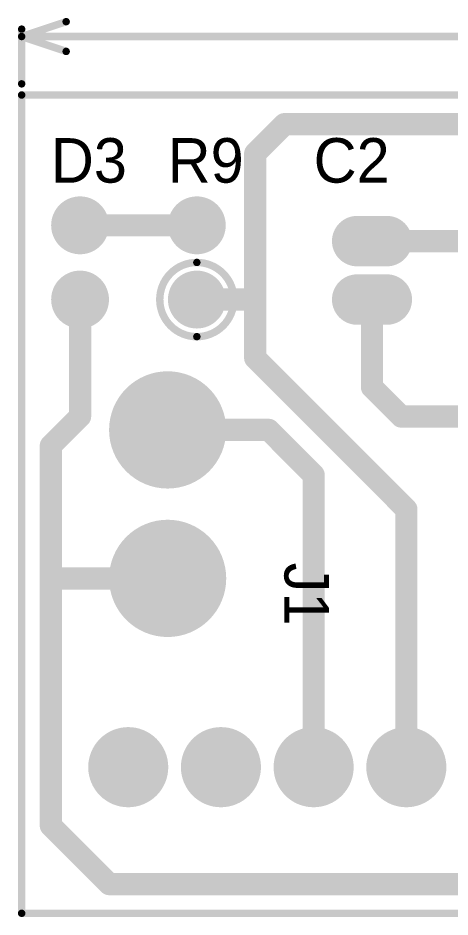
# Model space of a CAD drawing. Header units: millimetres. Extents: x 9.9 to 70.9, y 5.9 to 36.6.
# Drawn here: x 9.87 to 24.67, y 5.87 to 36.63 of the extents above; entities that cross this region are included whole.
import ezdxf

# ---------------------------------------------------------------- set-up
doc = ezdxf.new("R2010")
doc.units = ezdxf.units.MM
for name, color, linetype in [('BottomLayer', 5, 'Continuous'), ('BottomSolder', 6, 'Continuous'), ('Mechanical1', 6, 'Continuous'), ('MultiLayer', 9, 'Continuous'), ('PadHoleLayer', 156, 'Continuous'), ('TopLayer', 1, 'Continuous'), ('TopOverlay', 2, 'Continuous'), ('TopSolder', 216, 'Continuous')]:
    doc.layers.add(name, color=color, linetype=linetype)

# ---------------------------------------------------------------- blocks, each defined once
blk = doc.blocks.new('CAP_ELEC_5X11X2MM_2')
at = {"layer": 'BottomLayer', "const_width": 1.524}
for points in [[(-1.00000054, 0.508), (-1.00000054, -0.508)], [(1.00000054, 0.508), (1.00000054, -0.508)]]:
    blk.add_lwpolyline(points, dxfattribs=at)
at = {"layer": 'BottomLayer', "const_width": 0.762}
for points in [[(-1.38100054, 0.508, 1), (-0.6190005399999999, 0.508, 1)], [(0.6190005399999999, 0.508, 1), (1.38100054, 0.508, 1)], [(-1.38100054, -0.508, 1), (-0.6190005399999999, -0.508, 1)], [(0.6190005399999999, -0.508, 1), (1.38100054, -0.508, 1)]]:
    blk.add_lwpolyline(points, format="xyb", close=True, dxfattribs=at)
at = {"layer": 'BottomSolder', "const_width": 1.7272}
for points in [[(-1.00000054, 0.508), (-1.00000054, -0.508)], [(1.00000054, 0.508), (1.00000054, -0.508)]]:
    blk.add_lwpolyline(points, dxfattribs=at)
at = {"layer": 'BottomSolder', "const_width": 0.8635999999999999}
for points in [[(-1.43180054, 0.508, 1), (-0.56820054, 0.508, 1)], [(0.56820054, 0.508, 1), (1.43180054, 0.508, 1)], [(-1.43180054, -0.508, 1), (-0.56820054, -0.508, 1)], [(0.56820054, -0.508, 1), (1.43180054, -0.508, 1)]]:
    blk.add_lwpolyline(points, format="xyb", close=True, dxfattribs=at)
at = {"layer": 'MultiLayer', "const_width": 1.524}
for points in [[(-1.00000054, 0.508), (-1.00000054, -0.508)], [(1.00000054, 0.508), (1.00000054, -0.508)]]:
    blk.add_lwpolyline(points, dxfattribs=at)
at = {"layer": 'MultiLayer', "const_width": 0.762}
for points in [[(-1.38100054, 0.508, 1), (-0.6190005399999999, 0.508, 1)], [(0.6190005399999999, 0.508, 1), (1.38100054, 0.508, 1)], [(-1.38100054, -0.508, 1), (-0.6190005399999999, -0.508, 1)], [(0.6190005399999999, -0.508, 1), (1.38100054, -0.508, 1)]]:
    blk.add_lwpolyline(points, format="xyb", close=True, dxfattribs=at)
at = {"layer": 'PadHoleLayer', "const_width": 0.3499993}
for points in [[(-1.17500146, 0, 1), (-0.8249996199999999, 0, 1)], [(0.8249996199999999, 0, 1), (1.17500146, 0, 1)]]:
    blk.add_lwpolyline(points, format="xyb", close=True, dxfattribs=at)
at = {"layer": 'TopLayer', "const_width": 1.524}
for points in [[(-1.00000054, 0.508), (-1.00000054, -0.508)], [(1.00000054, 0.508), (1.00000054, -0.508)]]:
    blk.add_lwpolyline(points, dxfattribs=at)
at = {"layer": 'TopLayer', "const_width": 0.762}
for points in [[(-1.38100054, 0.508, 1), (-0.6190005399999999, 0.508, 1)], [(0.6190005399999999, 0.508, 1), (1.38100054, 0.508, 1)], [(-1.38100054, -0.508, 1), (-0.6190005399999999, -0.508, 1)], [(0.6190005399999999, -0.508, 1), (1.38100054, -0.508, 1)]]:
    blk.add_lwpolyline(points, format="xyb", close=True, dxfattribs=at)
at = {"layer": 'TopSolder', "const_width": 1.7272}
for points in [[(-1.00000054, 0.508), (-1.00000054, -0.508)], [(1.00000054, 0.508), (1.00000054, -0.508)]]:
    blk.add_lwpolyline(points, dxfattribs=at)
at = {"layer": 'TopSolder', "const_width": 0.8635999999999999}
for points in [[(-1.43180054, 0.508, 1), (-0.56820054, 0.508, 1)], [(0.56820054, 0.508, 1), (1.43180054, 0.508, 1)], [(-1.43180054, -0.508, 1), (-0.56820054, -0.508, 1)], [(0.56820054, -0.508, 1), (1.43180054, -0.508, 1)]]:
    blk.add_lwpolyline(points, format="xyb", close=True, dxfattribs=at)
blk = doc.blocks.new('BLOCK_TERMINAL_2_7')
at = {"layer": 'BottomLayer', "const_width": 1.905}
for points in [[(-0.9524999999999999, 2.54, 1), (0.9524999999999999, 2.54, 1)], [(-0.9524999999999999, -2.54, 1), (0.9524999999999999, -2.54, 1)]]:
    blk.add_lwpolyline(points, format="xyb", close=True, dxfattribs=at)
at = {"layer": 'BottomSolder', "const_width": 2.0066}
for points in [[(-1.0033, 2.54, 1), (1.0033, 2.54, 1)], [(-1.0033, -2.54, 1), (1.0033, -2.54, 1)]]:
    blk.add_lwpolyline(points, format="xyb", close=True, dxfattribs=at)
at = {"layer": 'MultiLayer', "const_width": 1.905}
for points in [[(-0.9524999999999999, 2.54, 1), (0.9524999999999999, 2.54, 1)], [(-0.9524999999999999, -2.54, 1), (0.9524999999999999, -2.54, 1)]]:
    blk.add_lwpolyline(points, format="xyb", close=True, dxfattribs=at)
at = {"layer": 'PadHoleLayer', "const_width": 0.499999}
for points in [[(-0.2499995, 2.54, 1), (0.2499995, 2.54, 1)], [(-0.2499995, -2.54, 1), (0.2499995, -2.54, 1)]]:
    blk.add_lwpolyline(points, format="xyb", close=True, dxfattribs=at)
at = {"layer": 'TopLayer', "const_width": 1.905}
for points in [[(-0.9524999999999999, 2.54, 1), (0.9524999999999999, 2.54, 1)], [(-0.9524999999999999, -2.54, 1), (0.9524999999999999, -2.54, 1)]]:
    blk.add_lwpolyline(points, format="xyb", close=True, dxfattribs=at)
at = {"layer": 'TopSolder', "const_width": 2.0066}
for points in [[(-1.0033, 2.54, 1), (1.0033, 2.54, 1)], [(-1.0033, -2.54, 1), (1.0033, -2.54, 1)]]:
    blk.add_lwpolyline(points, format="xyb", close=True, dxfattribs=at)
blk = doc.blocks.new('SWITCH_20')
at = {"layer": 'BottomLayer', "const_width": 1.27}
for points in [[(-6.984999999999999, 0, 1), (-5.715, 0, 1)], [(-3.81, 0, 1), (-2.54, 0, 1)], [(-0.635, 0, 1), (0.635, 0, 1)], [(2.54, 0, 1), (3.81, 0, 1)], [(5.715, 0, 1), (6.984999999999999, 0, 1)]]:
    blk.add_lwpolyline(points, format="xyb", close=True, dxfattribs=at)
at = {"layer": 'BottomSolder', "const_width": 1.3716}
for points in [[(-7.035799999999999, 0, 1), (-5.6642, 0, 1)], [(-3.8608, 0, 1), (-2.4892, 0, 1)], [(-0.6858, 0, 1), (0.6858, 0, 1)], [(2.4892, 0, 1), (3.8608, 0, 1)], [(5.6642, 0, 1), (7.035799999999999, 0, 1)]]:
    blk.add_lwpolyline(points, format="xyb", close=True, dxfattribs=at)
at = {"layer": 'MultiLayer', "const_width": 1.27}
for points in [[(-6.984999999999999, 0, 1), (-5.715, 0, 1)], [(-3.81, 0, 1), (-2.54, 0, 1)], [(-0.635, 0, 1), (0.635, 0, 1)], [(2.54, 0, 1), (3.81, 0, 1)], [(5.715, 0, 1), (6.984999999999999, 0, 1)]]:
    blk.add_lwpolyline(points, format="xyb", close=True, dxfattribs=at)
at = {"layer": 'PadHoleLayer'}
for points, const_width in [([(-6.72500052, 0, 1), (-5.974999479999999, 0, 1)], 0.7499985), ([(5.974999479999999, 0, 1), (6.72500052, 0, 1)], 0.7499985), ([(-3.4249995, 0, 1), (-2.9250005, 0, 1)], 0.499999), ([(-0.2499995, 0, 1), (0.2499995, 0, 1)], 0.499999), ([(2.9250005, 0, 1), (3.4249995, 0, 1)], 0.499999)]:
    blk.add_lwpolyline(points, format="xyb", close=True, dxfattribs=dict(at, const_width=const_width))
at = {"layer": 'TopLayer', "const_width": 1.27}
for points in [[(-6.984999999999999, 0, 1), (-5.715, 0, 1)], [(-3.81, 0, 1), (-2.54, 0, 1)], [(-0.635, 0, 1), (0.635, 0, 1)], [(2.54, 0, 1), (3.81, 0, 1)], [(5.715, 0, 1), (6.984999999999999, 0, 1)]]:
    blk.add_lwpolyline(points, format="xyb", close=True, dxfattribs=at)
at = {"layer": 'TopSolder', "const_width": 1.3716}
for points in [[(-7.035799999999999, 0, 1), (-5.6642, 0, 1)], [(-3.8608, 0, 1), (-2.4892, 0, 1)], [(-0.6858, 0, 1), (0.6858, 0, 1)], [(2.4892, 0, 1), (3.8608, 0, 1)], [(5.6642, 0, 1), (7.035799999999999, 0, 1)]]:
    blk.add_lwpolyline(points, format="xyb", close=True, dxfattribs=at)
blk = doc.blocks.new('LED_3MM_RED_23')
at = {"layer": 'BottomLayer', "const_width": 0.8889999999999999}
for points in [[(-1.71458128, -8.128e-05, 1), (-0.82558128, -8.128e-05, 1)], [(0.8254999999999999, 0, 1), (1.7145, 0, 1)]]:
    blk.add_lwpolyline(points, format="xyb", close=True, dxfattribs=at)
at = {"layer": 'BottomSolder', "const_width": 0.9905999999999999}
for points in [[(-1.76538128, -8.128e-05, 1), (-0.7747812799999999, -8.128e-05, 1)], [(0.7746999999999999, 0, 1), (1.7653, 0, 1)]]:
    blk.add_lwpolyline(points, format="xyb", close=True, dxfattribs=at)
at = {"layer": 'MultiLayer', "const_width": 0.8889999999999999}
for points in [[(-1.71458128, -8.128e-05, 1), (-0.82558128, -8.128e-05, 1)], [(0.8254999999999999, 0, 1), (1.7145, 0, 1)]]:
    blk.add_lwpolyline(points, format="xyb", close=True, dxfattribs=at)
at = {"layer": 'PadHoleLayer', "const_width": 0.3999992}
for points in [[(-1.47008088, -8.128e-05, 1), (-1.07008168, -8.128e-05, 1)], [(1.0700004, 0, 1), (1.4699996, 0, 1)]]:
    blk.add_lwpolyline(points, format="xyb", close=True, dxfattribs=at)
at = {"layer": 'TopLayer', "const_width": 0.8889999999999999}
for points in [[(-1.71458128, -8.128e-05, 1), (-0.82558128, -8.128e-05, 1)], [(0.8254999999999999, 0, 1), (1.7145, 0, 1)]]:
    blk.add_lwpolyline(points, format="xyb", close=True, dxfattribs=at)
at = {"layer": 'TopSolder', "const_width": 0.9905999999999999}
for points in [[(-1.76538128, -8.128e-05, 1), (-0.7747812799999999, -8.128e-05, 1)], [(0.7746999999999999, 0, 1), (1.7653, 0, 1)]]:
    blk.add_lwpolyline(points, format="xyb", close=True, dxfattribs=at)
blk = doc.blocks.new('RES_VERTICAL_24')
at = {"layer": 'BottomLayer', "const_width": 0.8889999999999999}
for points in [[(-1.7145, 0, 1), (-0.8254999999999999, 0, 1)], [(0.8254999999999999, 0, 1), (1.7145, 0, 1)]]:
    blk.add_lwpolyline(points, format="xyb", close=True, dxfattribs=at)
at = {"layer": 'BottomSolder', "const_width": 0.9905999999999999}
for points in [[(-1.7653, 0, 1), (-0.7746999999999999, 0, 1)], [(0.7746999999999999, 0, 1), (1.7653, 0, 1)]]:
    blk.add_lwpolyline(points, format="xyb", close=True, dxfattribs=at)
at = {"layer": 'MultiLayer', "const_width": 0.8889999999999999}
for points in [[(-1.7145, 0, 1), (-0.8254999999999999, 0, 1)], [(0.8254999999999999, 0, 1), (1.7145, 0, 1)]]:
    blk.add_lwpolyline(points, format="xyb", close=True, dxfattribs=at)
at = {"layer": 'PadHoleLayer', "const_width": 0.3999992}
for points in [[(-1.4699996, 0, 1), (-1.0700004, 0, 1)], [(1.0700004, 0, 1), (1.4699996, 0, 1)]]:
    blk.add_lwpolyline(points, format="xyb", close=True, dxfattribs=at)
at = {"layer": 'TopLayer', "const_width": 0.8889999999999999}
for points in [[(-1.7145, 0, 1), (-0.8254999999999999, 0, 1)], [(0.8254999999999999, 0, 1), (1.7145, 0, 1)]]:
    blk.add_lwpolyline(points, format="xyb", close=True, dxfattribs=at)
at = {"layer": 'TopOverlay'}
for points, const_width in [([(2.54, 0, 1), (0, 0, 1)], 0.254), ([(-0.0635, 0, 1), (0.0635, 0, 1)], 0.127), ([(2.4765, 0, 1), (2.6035, 0, 1)], 0.127)]:
    blk.add_lwpolyline(points, format="xyb", close=True, dxfattribs=dict(at, const_width=const_width))
at = {"layer": 'TopSolder', "const_width": 0.9905999999999999}
for points in [[(-1.7653, 0, 1), (-0.7746999999999999, 0, 1)], [(0.7746999999999999, 0, 1), (1.7653, 0, 1)]]:
    blk.add_lwpolyline(points, format="xyb", close=True, dxfattribs=at)

msp = doc.modelspace()

# ---------------------------------------------------------------- linework, layer by layer
at = {"layer": 'BottomLayer', "const_width": 0.762}
for points in [[(17.99999956, 31.9999995), (19.0000001, 33.00000004)], [(19.0000001, 33.00000004), (30.46000004, 33.00000004)], [(17.99999956, 26.99999934), (17.99999956, 31.9999995)], [(11.99991758, 29.54008062), (15.99991974, 29.54008062)], [(15.99991974, 29.54008062), (16.00000102, 29.53999934)], [(22.00000172, 29.00000042), (25.9999988, 29.00000042)], [(11.99999886, 22.99999718), (11.99999886, 26.99999934)], [(16.00000102, 26.99999934), (17.99999956, 26.99999934)], [(17.99999956, 25.0000008), (17.99999956, 26.99999934)], [(22.00000172, 23.99999772), (22.00000172, 26.99999934)], [(17.99999956, 25.0000008), (23.17500064, 19.82499972)], [(22.00000172, 23.99999772), (22.99999972, 22.99999972)], [(11.00000086, 21.99999918), (11.99999886, 22.99999718)], [(22.99999972, 22.99999972), (25.9999988, 22.99999972)], [(15.00000048, 22.54000064), (18.46000118, 22.54000064)], [(18.46000118, 22.54000064), (20.00000064, 21.00000118)], [(11.00000086, 17.46000064), (11.00000086, 21.99999918)], [(20.00000064, 11.00000086), (20.00000064, 21.00000118)], [(23.17500064, 11.00000086), (23.17500064, 19.82499972)], [(11.00000086, 17.46000064), (15.00000048, 17.46000064)], [(11.00000086, 8.99999978), (11.00000086, 17.46000064)], [(11.00000086, 8.99999978), (12.9999994, 7.00000124)], [(12.9999994, 7.00000124), (29.84000128, 7.00000124)]]:
    msp.add_lwpolyline(points, dxfattribs=at)
at = {"layer": 'BottomLayer', "const_width": 0.381}
for points in [[(18.8095001, 33.00000004, 1), (19.1905001, 33.00000004, 1)], [(18.8095001, 33.00000004, 1), (19.1905001, 33.00000004, 1)], [(17.80949956, 31.9999995, 1), (18.19049956, 31.9999995, 1)], [(17.80949956, 31.9999995, 1), (18.19049956, 31.9999995, 1)], [(11.80941758, 29.54008062, 1), (12.19041758, 29.54008062, 1)], [(15.80941974, 29.54008062, 1), (16.19041974, 29.54008062, 1)], [(15.80941974, 29.54008062, 1), (16.19041974, 29.54008062, 1)], [(15.80950102, 29.53999934, 1), (16.19050102, 29.53999934, 1)], [(21.80950172, 29.00000042, 1), (22.19050172, 29.00000042, 1)], [(11.80949886, 26.99999934, 1), (12.19049886, 26.99999934, 1)], [(15.80950102, 26.99999934, 1), (16.19050102, 26.99999934, 1)], [(17.80949956, 26.99999934, 1), (18.19049956, 26.99999934, 1)], [(17.80949956, 26.99999934, 1), (18.19049956, 26.99999934, 1)], [(17.80949956, 26.99999934, 1), (18.19049956, 26.99999934, 1)], [(21.80950172, 26.99999934, 1), (22.19050172, 26.99999934, 1)], [(17.80949956, 25.0000008, 1), (18.19049956, 25.0000008, 1)], [(17.80949956, 25.0000008, 1), (18.19049956, 25.0000008, 1)], [(21.80950172, 23.99999772, 1), (22.19050172, 23.99999772, 1)], [(21.80950172, 23.99999772, 1), (22.19050172, 23.99999772, 1)], [(11.80949886, 22.99999718, 1), (12.19049886, 22.99999718, 1)], [(11.80949886, 22.99999718, 1), (12.19049886, 22.99999718, 1)], [(22.80949972, 22.99999972, 1), (23.19049972, 22.99999972, 1)], [(22.80949972, 22.99999972, 1), (23.19049972, 22.99999972, 1)], [(14.80950048, 22.54000064, 1), (15.19050048, 22.54000064, 1)], [(18.26950118, 22.54000064, 1), (18.65050118, 22.54000064, 1)], [(18.26950118, 22.54000064, 1), (18.65050118, 22.54000064, 1)], [(10.80950086, 21.99999918, 1), (11.19050086, 21.99999918, 1)], [(10.80950086, 21.99999918, 1), (11.19050086, 21.99999918, 1)], [(19.80950064, 21.00000118, 1), (20.19050064, 21.00000118, 1)], [(19.80950064, 21.00000118, 1), (20.19050064, 21.00000118, 1)], [(22.98450064, 19.82499972, 1), (23.36550064, 19.82499972, 1)], [(22.98450064, 19.82499972, 1), (23.36550064, 19.82499972, 1)], [(10.80950086, 17.46000064, 1), (11.19050086, 17.46000064, 1)], [(10.80950086, 17.46000064, 1), (11.19050086, 17.46000064, 1)], [(10.80950086, 17.46000064, 1), (11.19050086, 17.46000064, 1)], [(14.80950048, 17.46000064, 1), (15.19050048, 17.46000064, 1)], [(19.80950064, 11.00000086, 1), (20.19050064, 11.00000086, 1)], [(22.98450064, 11.00000086, 1), (23.36550064, 11.00000086, 1)], [(10.80950086, 8.99999978, 1), (11.19050086, 8.99999978, 1)], [(10.80950086, 8.99999978, 1), (11.19050086, 8.99999978, 1)], [(12.8094994, 7.00000124, 1), (13.1904994, 7.00000124, 1)], [(12.8094994, 7.00000124, 1), (13.1904994, 7.00000124, 1)]]:
    msp.add_lwpolyline(points, format="xyb", close=True, dxfattribs=at)
at = {"layer": 'Mechanical1', "const_width": 0.254}
for points in [[(10.00000032, 6.000000699999999), (10.00000032, 34.00000058)], [(10.00000032, 34.00000058), (68.00000116, 34.00000058)], [(10.00000032, 6.000000699999999), (68.00000116, 6.000000699999999)]]:
    msp.add_lwpolyline(points, dxfattribs=at)
at = {"layer": 'Mechanical1', "const_width": 0.127}
for points in [[(9.936500319999999, 34.00000058, 1), (10.06350032, 34.00000058, 1)], [(9.936500319999999, 34.00000058, 1), (10.06350032, 34.00000058, 1)], [(9.936500319999999, 6.000000699999999, 1), (10.06350032, 6.000000699999999, 1)], [(9.936500319999999, 6.000000699999999, 1), (10.06350032, 6.000000699999999, 1)]]:
    msp.add_lwpolyline(points, format="xyb", close=True, dxfattribs=at)
at = {"layer": 'TopOverlay', "const_width": 0.254}
for points in [[(10.00000032, 35.99999912), (11.52400032, 36.50799912)], [(10.00000032, 34.38100058), (10.00000032, 36.25399912)], [(10.00000032, 35.99999912), (36.91760968, 35.99999912)], [(10.00000032, 35.99999912), (11.52400032, 35.49199912)]]:
    msp.add_lwpolyline(points, dxfattribs=at)
at = {"layer": 'TopOverlay', "const_width": 0.127}
for points in [[(11.46050032, 36.50799912, 1), (11.58750032, 36.50799912, 1)], [(9.936500319999999, 36.25399912, 1), (10.06350032, 36.25399912, 1)], [(9.936500319999999, 35.99999912, 1), (10.06350032, 35.99999912, 1)], [(9.936500319999999, 35.99999912, 1), (10.06350032, 35.99999912, 1)], [(9.936500319999999, 35.99999912, 1), (10.06350032, 35.99999912, 1)], [(11.46050032, 35.49199912, 1), (11.58750032, 35.49199912, 1)], [(9.936500319999999, 34.38100058, 1), (10.06350032, 34.38100058, 1)]]:
    msp.add_lwpolyline(points, format="xyb", close=True, dxfattribs=at)

# ---------------------------------------------------------------- block references
for name, p, rotation in [('LED_3MM_RED_23', (11.99999886, 28.26999934), 270), ('RES_VERTICAL_24', (16.00000102, 28.26999934), 270), ('CAP_ELEC_5X11X2MM_2', (22.00000172, 27.99999988), 270), ('SWITCH_20', (20.00000064, 11.00000086), 180)]:
    msp.add_blockref(name, p, dxfattribs=dict(rotation=rotation))
msp.add_blockref('BLOCK_TERMINAL_2_7', (15.00000048, 20.00000064))

# ---------------------------------------------------------------- texts
at = {"layer": 'TopOverlay'}
for s, p in [('D3', (11.00000086, 30.99999896)), ('R9', (15.00000048, 30.99999896)), ('C2', (20.00000064, 30.99999896))]:
    msp.add_text(s, height=1.524, dxfattribs=at).set_placement(p)
msp.add_text('J1', height=1.524, rotation=270, dxfattribs=at).set_placement((19.0000001, 17.99999956))

doc.saveas('drawing.dxf')
